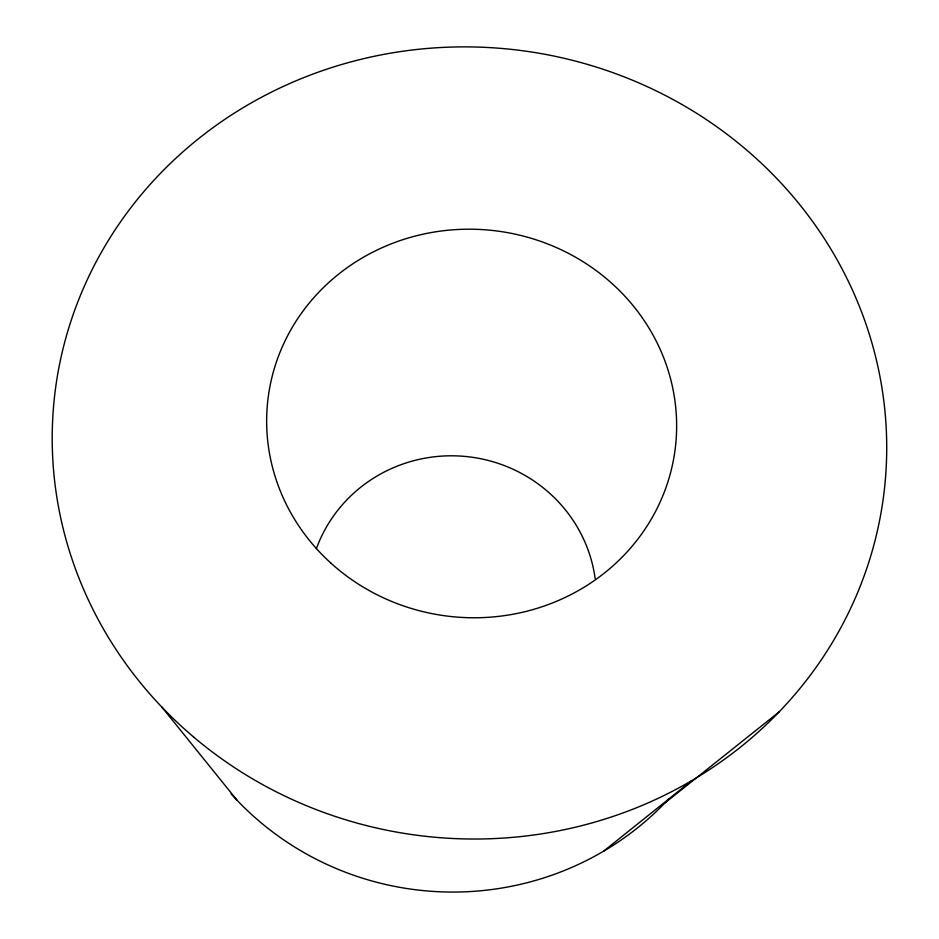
<?xml version="1.0" encoding="UTF-8"?>
<svg xmlns="http://www.w3.org/2000/svg" width="939" height="939" viewBox="0 0 939 939"><rect width="100%" height="100%" fill="white"/><g stroke="black" fill="none" stroke-linecap="round" stroke-linejoin="round"><path stroke-width="1.41" d="M603.613 851.192L691.75 780.626M664.976 802.915L779.053 711.962M161.895 707.137L237.027 800.216M316.373 548.646A144.195 140.427 6.4 0 1 467.153 456.636A144.195 140.427 6.4 0 1 595.138 578.459M668.967 798.702A293.238 285.82 6.4 0 1 231.135 793.866M331.209 563.388A205.136 194.15 6.4 0 0 671.197 470.275A205.136 194.15 6.4 0 0 412.526 236.781A205.136 194.15 6.4 0 0 331.209 563.388M193.763 737.138A417.526 395.8 6.4 0 0 878.552 525.535A417.526 395.8 6.4 0 0 336.068 66.188A417.526 395.8 6.4 0 0 193.763 737.138"/></g></svg>
